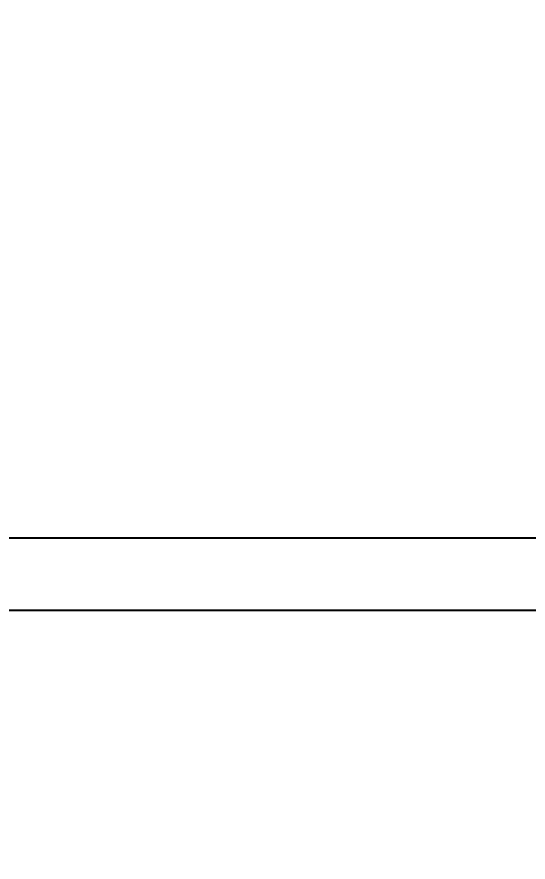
# Model space of a CAD drawing. Header units: inches. Extents: x -4597 to 93300, y -11124 to 5932.
# Drawn here: x -460.15 to -446.07, y -10063.76 to -10040.49 of the extents above; entities that cross this region are included whole.
import ezdxf

# ---------------------------------------------------------------- set-up
doc = ezdxf.new("R2010")
doc.units = ezdxf.units.IN
doc.header["$LTSCALE"] = 0.5
doc.header["$MEASUREMENT"] = 0
doc.header["$PDMODE"] = 66
doc.layers.add('hatch', color=9, linetype='Continuous', lineweight=0)
doc.layers.add('Toilet', color=7, linetype='Continuous', lineweight=25)
doc.styles.get("Standard").update_dxf_attribs({"font": 'arial.ttf'})
doc.dimstyles.new('S8', dxfattribs={"dimtxt": 5, "dimasz": 1, "dimexe": 6, "dimexo": 18, "dimgap": 1.9375, "dimtad": 1, "dimdec": 0, "dimzin": 3, "dimdsep": 46, "dimlunit": 4, "dimtxsty": 'Standard', "dimblk": 'dot 2', "dimcen": 12, "dimse1": 1, "dimse2": 1, "dimclrd": 1, "dimclre": 1, "dimclrt": 256, "dimadec": 0, "dimazin": 0, "dimtfac": 0.75, "dimtdec": 0, "dimtix": 1, "dimtmove": 1, "dimatfit": 3, "dimldrblk": 'DOT', "dimfxl": 1, "dimtolj": 1, "dimtzin": 0, "dimlwd": 9, "dimlwe": 9, "dimarcsym": 0})

# ---------------------------------------------------------------- blocks, each defined once
blk = doc.blocks.new('dot1')
at = {"layer": 'hatch'}
h = blk.add_hatch(color=256, dxfattribs=at)
edge = h.paths.add_edge_path()
edge.add_arc((0, 0), 1, 0, 360)
for p, q in [((0, 3), (0, -3)), ((3, 0), (-3, 0))]:
    blk.add_line(p, q, dxfattribs=at)
blk.add_circle((0, 0), 1, dxfattribs=at)
blk = doc.blocks.new('dot 2')
at = {"layer": 'hatch', "xscale": 0.5, "yscale": 0.5, "zscale": 0.5}
blk.add_blockref('dot1', (0, 0), dxfattribs=at)
blk = doc.blocks.new('*D414')
at = {"layer": 'Defpoints', "color": 0, "transparency": 16777216}
for p in [(-590.079, -10063.827), (-610.548, -10158.784), (-431.908, -10158.784)]:
    blk.add_point(p, dxfattribs=at)
at = {"layer": 'Toilet', "color": 1, "lineweight": 9, "transparency": 16777216}
blk.add_line((-610.548, -10064.827), (-610.548, -10157.784), dxfattribs=at)
for p, rotation in [((-610.548, -10063.827), 90), ((-610.548, -10158.784), 270)]:
    blk.add_blockref('dot 2', p, dxfattribs=dict(at, rotation=rotation))
at = {"layer": 'Toilet', "transparency": 16777216, "insert": (-614.996, -10111.306), "char_height": 5, "attachment_point": 5, "rotation": 90}
blk.add_mtext('\\A1;7\'-11"', dxfattribs=at)
blk = doc.blocks.new('_Dot')
at = {"color": 0, "linetype": 'ByBlock', "lineweight": -2}
blk.add_line((-0.5, 0), (-1, 0), dxfattribs=at)
at = {"color": 0, "linetype": 'ByBlock', "const_width": 0.5}
blk.add_lwpolyline([(-0.25, 0, 1), (0.25, 0, 1)], format="xyb", close=True, dxfattribs=at)
blk = doc.blocks.new('*D416')
at = {"layer": 'Defpoints', "color": 0, "transparency": 16777216}
for p in [(-622.939, -10056.827), (-431.908, -10056.827), (-431.908, -10165.784)]:
    blk.add_point(p, dxfattribs=at)
at = {"layer": 'Toilet', "color": 1, "lineweight": 9, "transparency": 16777216}
blk.add_line((-622.939, -10164.784), (-622.939, -10057.827), dxfattribs=at)
for p, rotation in [((-622.939, -10056.827), 90), ((-622.939, -10165.784), 270)]:
    blk.add_blockref('dot 2', p, dxfattribs=dict(at, rotation=rotation))
at = {"layer": 'Toilet', "transparency": 16777216, "insert": (-627.429, -10111.306), "char_height": 5, "attachment_point": 5, "rotation": 90}
blk.add_mtext('\\A1;9\'-1"', dxfattribs=at)
blk = doc.blocks.new('*D417')
at = {"layer": 'Defpoints', "color": 0, "transparency": 16777216}
for p in [(-622.939, -9791.083), (-594.667, -9791.083), (-431.908, -10056.827)]:
    blk.add_point(p, dxfattribs=at)
at = {"layer": 'Toilet', "color": 1, "lineweight": 9, "transparency": 16777216}
blk.add_line((-622.939, -10055.827), (-622.939, -9792.083), dxfattribs=at)
for p, rotation in [((-622.939, -9791.083), 90), ((-622.939, -10056.827), 270)]:
    blk.add_blockref('dot 2', p, dxfattribs=dict(at, rotation=rotation))
at = {"layer": 'Toilet', "transparency": 16777216, "insert": (-627.387, -9923.955), "char_height": 5, "attachment_point": 5, "rotation": 90}
blk.add_mtext('\\A1;22\'-2"', dxfattribs=at)
blk = doc.blocks.new('*D193')
at = {"layer": 'Defpoints', "color": 0, "transparency": 16777216}
for p in [(-634.702, -9691.083), (-488.585, -9691.083), (-324.22, -10172.784)]:
    blk.add_point(p, dxfattribs=at)
at = {"layer": 'Toilet', "color": 1, "lineweight": 9, "transparency": 16777216}
blk.add_line((-634.702, -10171.784), (-634.702, -9692.083), dxfattribs=at)
for p, rotation in [((-634.702, -9691.083), 90), ((-634.702, -10172.784), 270)]:
    blk.add_blockref('dot 2', p, dxfattribs=dict(at, rotation=rotation))
at = {"layer": 'Toilet', "transparency": 16777216, "insert": (-639.192, -9931.933), "char_height": 5, "attachment_point": 5, "rotation": 90}
blk.add_mtext('\\A1;40\'-2"', dxfattribs=at)

msp = doc.modelspace()

# ---------------------------------------------------------------- linework, layer by layer
at = {"layer": 'Toilet'}
for p, q in [((-590.079, -10054.827), (-431.908, -10054.827)), ((-643.642, -10056.827), (-218.88, -10056.827))]:
    msp.add_line(p, q, dxfattribs=at)

# ---------------------------------------------------------------- dimensions: what is measured, and where the dimension line sits
for base, p1, p2, picture, middle in [((-634.702, -9691.083), (-324.22, -10172.784), (-488.585, -9691.083), '*D193', (-639.192, -9931.933)), ((-622.939, -9791.083), (-431.908, -10056.827), (-594.667, -9791.083), '*D417', (-627.387, -9923.955)), ((-622.939, -10056.827), (-431.908, -10165.784), (-431.908, -10056.827), '*D416', (-627.429, -10111.306)), ((-610.548, -10158.784), (-590.079, -10063.827), (-431.908, -10158.784), '*D414', (-614.996, -10111.306))]:
    dim = msp.add_linear_dim(base=base, p1=p1, p2=p2, angle=90, dimstyle='S8', override={"dimfxl": 2, "dimfxlon": 1, "dimarcsym": 1}, dxfattribs=at)
    dim.commit()
    dim.dimension.update_dxf_attribs({"geometry": picture, "text_midpoint": middle})

doc.saveas('drawing.dxf')
